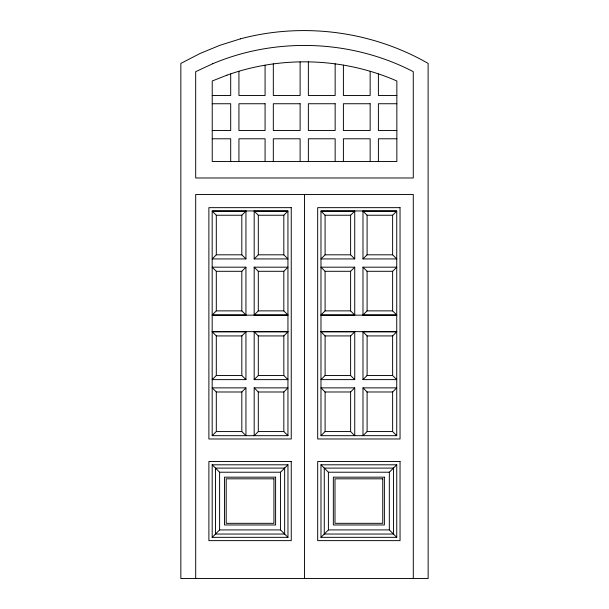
<?xml version="1.0" encoding="UTF-8"?>
<svg xmlns="http://www.w3.org/2000/svg" width="609" height="609" viewBox="0 0 609 609"><rect width="100%" height="100%" fill="white"/><g stroke="black" fill="none" stroke-linecap="round" stroke-linejoin="round"><path stroke-width="0.91" d="M241.819 215.236L245.945 211.117L212.176 211.117L216.302 215.236L241.819 215.236L241.819 254.813L245.945 258.932L212.176 258.939L216.302 254.813L241.819 254.813M283.824 215.236L287.943 211.117L254.181 211.117L258.307 215.236L283.824 215.236L283.824 254.813L287.95 258.932L254.181 258.932L254.181 210.95M241.819 271.302L245.945 267.176L212.176 267.176L216.302 271.302L241.819 271.302L241.826 310.872L245.945 314.998L212.183 314.998L216.302 310.872L241.826 310.872M254.181 258.932L258.307 254.813L283.824 254.813M283.832 310.872L258.307 310.872L254.189 314.998L287.95 314.99L283.832 310.872L283.824 271.294L287.95 267.176L254.181 267.176L254.189 315.157M350.617 215.236L354.735 211.117L320.973 211.117L325.092 215.236L350.617 215.236L350.617 254.813L354.735 258.932L320.973 258.932L325.092 254.813L350.617 254.813M241.826 335.932L245.945 331.806L212.183 331.806L216.302 335.932L241.826 335.932L241.826 375.502L245.945 379.628L212.183 379.628L216.302 375.509L241.826 375.502M392.622 215.236L396.741 211.11L362.979 211.117L367.098 215.236L392.622 215.236L392.622 254.813L396.741 258.932L362.979 258.932L362.979 210.95M283.832 335.932L287.95 331.806L254.189 331.806L258.307 335.932L283.832 335.932L283.832 375.502L287.95 379.628L254.189 379.628L254.189 331.646M350.617 271.294L354.735 267.176L320.973 267.176L325.092 271.294L350.617 271.294L350.617 310.872L354.743 314.99L320.973 314.99L325.099 310.872L350.617 310.872M362.979 258.932L367.098 254.813L392.622 254.813M241.826 391.99L245.945 387.864L212.183 387.872L216.302 391.99L241.826 391.99L241.826 431.568L245.945 435.686L245.945 387.864M254.189 379.628L258.307 375.502L283.832 375.502M212.183 435.686L287.95 435.686L287.943 210.95L212.176 210.95L212.183 435.686L216.309 431.568L241.826 431.568M392.622 310.872L367.105 310.872L362.979 314.99L396.748 314.99L392.622 310.872L392.622 271.294L396.741 267.176L362.979 267.176L362.979 315.157M283.832 431.56L283.832 391.99L287.95 387.864L254.189 387.864L254.189 435.686L258.307 431.568L283.832 431.56L287.95 435.686M350.617 335.924L354.743 331.806L320.973 331.806L325.099 335.924L350.617 335.924L350.617 375.502L354.743 379.62L320.981 379.62L325.099 375.502L350.617 375.502M392.622 335.924L396.748 331.806L362.979 331.806L367.105 335.924L392.622 335.924L392.622 375.502L396.748 379.62L362.987 379.62L362.979 331.639M350.624 391.983L354.743 387.864L320.981 387.864L325.099 391.99L350.624 391.983L350.624 431.56L354.743 435.679L354.743 387.864M362.987 379.62L367.105 375.502L392.622 375.502M212.191 537.336L219.605 529.921L280.536 529.921L287.958 537.336L212.191 537.336L212.183 464.812L287.958 464.804L287.958 537.336M280.536 529.921L280.536 472.226L287.958 464.804M320.981 435.686L396.748 435.679L396.741 210.95L320.973 210.95L320.981 435.686L325.099 431.56L350.624 431.56M392.63 431.56L392.63 391.983L396.748 387.864L362.987 387.864L362.987 435.679L367.105 431.56L392.63 431.56L396.748 435.679M320.981 537.336L328.403 529.914L389.334 529.914L396.748 537.336L320.981 537.336L320.981 464.804L396.748 464.804L396.748 537.336M389.334 529.914L389.334 472.219L396.748 464.804M240.509 38.831L219.933 45.287L200.003 53.508L180.85 63.42L180.85 578.55L428.15 578.542L428.112 63.412C371.916 31.105 303.13 22.091 240.509 38.831M212.229 95.499L230.697 95.499L230.697 73.971M396.855 95.499L378.395 95.499L378.387 73.971M212.229 103.743L230.697 103.743L230.697 130.547L212.237 130.547M396.855 103.736L378.395 103.736L378.395 130.539L396.855 130.539M212.237 138.791L230.697 138.783L230.697 161.499M396.855 138.783L378.395 138.783L378.395 161.499M254.181 267.176L258.307 271.294L283.824 271.294M362.979 267.176L367.098 271.294L392.622 271.294M212.183 315.157L287.95 315.157M320.973 315.157L396.748 315.157M212.183 331.646L287.95 331.646M320.973 331.639L396.748 331.639M254.189 387.864L258.307 391.99L283.832 391.99M362.987 387.864L367.105 391.983L392.63 391.983M212.183 464.812L219.605 472.226L280.536 472.226M320.981 464.804L328.396 472.226L389.334 472.219M413.298 578.542L413.283 194.461L195.695 194.469L195.702 578.55M370.15 71.344L370.15 95.499L343.4 95.499L343.4 65.163M370.15 161.499L370.15 138.783L343.4 138.783L343.4 161.499M367.098 215.236L367.098 254.813M367.098 271.294L367.105 310.872M367.105 335.924L367.105 375.502M367.105 391.983L367.105 431.56M354.735 210.95L354.735 258.932M354.735 267.176L354.743 315.157M354.743 331.639L354.743 379.62M335.156 63.8L335.156 95.499L308.36 95.499L308.36 61.867M335.156 161.499L335.156 138.783L308.36 138.783L308.36 161.499M328.396 472.226L328.403 529.914M325.092 215.236L325.092 254.813M325.092 271.294L325.099 310.872M325.099 335.924L325.099 375.502M325.099 391.99L325.099 431.56M304.485 194.469L304.5 578.542M300.115 61.897L300.115 95.499L273.319 95.499L273.319 63.869M300.115 161.499L300.115 138.783L273.319 138.783L273.319 161.499M265.075 65.27L265.075 95.499L238.934 95.499L238.934 71.344M265.075 161.499L265.075 138.783L238.934 138.783L238.941 161.499M258.307 215.236L258.307 254.813M258.307 271.294L258.307 310.872M258.307 335.932L258.307 375.502M258.307 391.99L258.307 431.568M245.945 210.95L245.945 258.932M245.945 267.176L245.945 315.157M245.945 331.646L245.945 379.628M219.605 472.226L219.605 529.921M216.302 215.236L216.302 254.813M216.302 271.302L216.302 310.872M216.302 335.932L216.302 375.509M216.302 391.99L216.309 431.568M212.754 63.717L195.687 71.672L195.695 177.988L413.283 177.98L413.275 71.664C351.827 39.775 276.539 36.791 212.754 63.717M226.944 75.166L212.229 80.997L212.237 161.499L396.855 161.499L396.855 80.989C343.613 57.672 281.655 55.548 226.944 75.166M265.075 103.743L238.934 103.743L238.934 130.547L265.075 130.547L265.075 103.743M300.115 103.743L273.319 103.743L273.319 130.547L300.115 130.547L300.115 103.743M335.156 103.736L308.36 103.743L308.36 130.539L335.156 130.539L335.156 103.736M370.15 103.736L343.4 103.736L343.4 130.539L370.15 130.539L370.15 103.736M291.247 207.654L208.879 207.654L208.887 438.982L291.247 438.982L291.247 207.654M400.037 207.654L317.677 207.654L317.685 438.982L400.044 438.975L400.037 207.654M291.254 461.508L208.887 461.515L208.895 540.632L291.254 540.632L291.254 461.508M400.044 461.508L317.685 461.508L317.685 540.632L400.052 540.632L400.044 461.508M284.654 468.1L215.479 468.108L215.487 534.04L284.662 534.04L284.654 468.1M393.452 468.1L324.277 468.1L324.277 534.04L393.452 534.04L393.452 468.1M275.595 477.167L224.546 477.174L224.554 524.973L275.595 524.973L275.595 477.167M384.386 477.167L333.344 477.167L333.344 524.973L384.386 524.973L384.386 477.167M273.943 478.819L226.198 478.819L226.198 523.329L273.943 523.329L273.943 478.819M382.741 478.819L334.996 478.819L334.996 523.321L382.741 523.321L382.741 478.819"/></g></svg>
